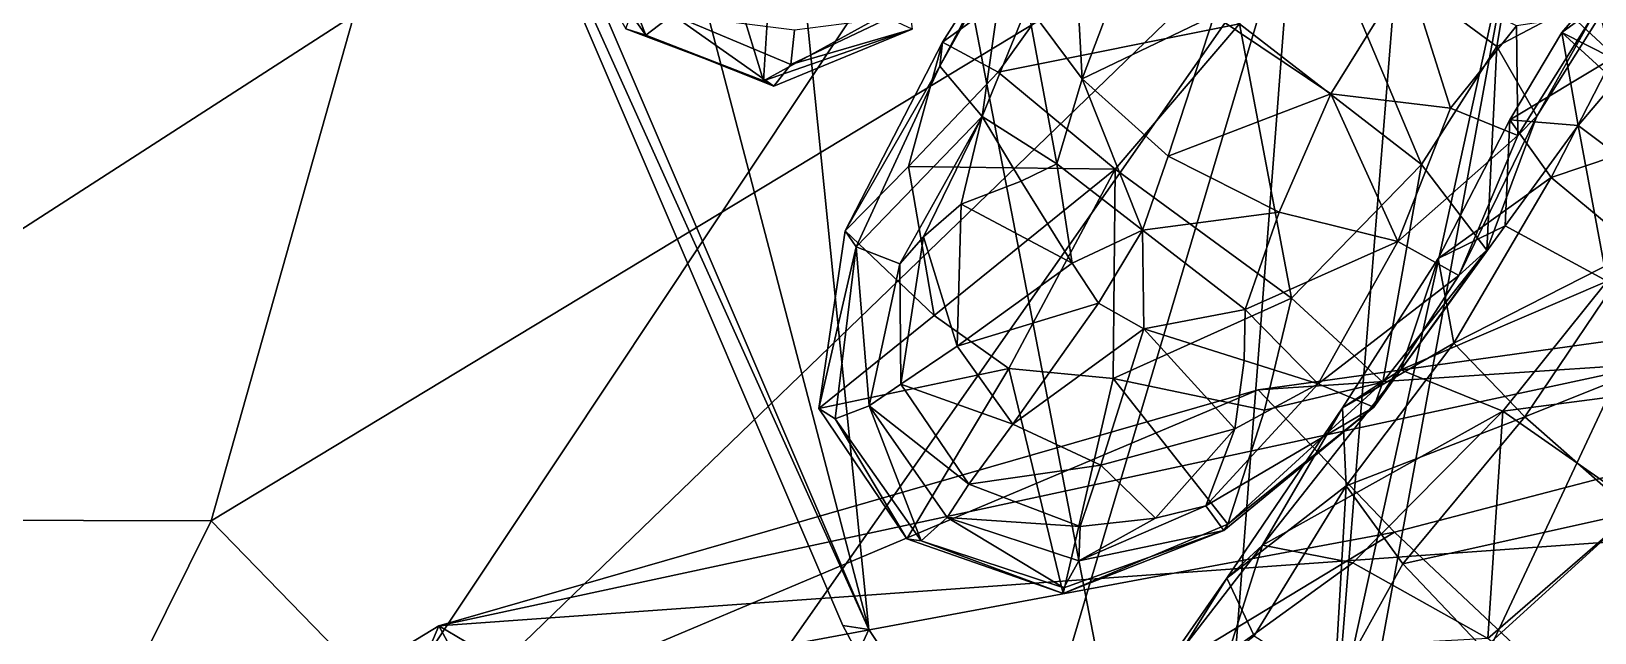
# Model space of a CAD drawing. Header units: metres. Extents: x -7.7 to 8, y -8.9 to 8.6.
# Drawn here: x -5.767 to -4.672, y 3.841 to 4.262 of the extents above; entities that cross this region are included whole.
import ezdxf

# ---------------------------------------------------------------- set-up
doc = ezdxf.new("R2010")
doc.units = ezdxf.units.M
doc.layers.add('LIBERTY', color=1, linetype='CONTINUOUS')

msp = doc.modelspace()

# ---------------------------------------------------------------- linework, layer by layer
at = {"layer": 'LIBERTY', "color": 7}
for points in [[(-7.53329, 8.63299, 0.068), (6.51222, 8.63299, 0.068), (-7.65053, -5.52977, 0.068)], [(-7.65053, -5.52977, 0.068), (6.51222, 8.63299, 0.068), (-7.53329, -5.64701, 0.068)], [(6.51222, 8.63299, 0.068), (6.62947, 8.51574, 0.068), (-7.53329, -5.64701, 0.068)], [(6.62947, 8.51574, 0.068), (6.51222, -5.64701, 0.068), (-7.53329, -5.64701, 0.068)], [(-7.53329, 8.51574, 1.70282), (-7.53329, -5.52977, 1.70282), (6.51222, -5.52977, 1.70282)], [(6.51222, 8.51574, 1.70282), (-7.53329, 8.51574, 1.70282), (6.51222, -5.52977, 1.70282)]]:
    msp.add_3dface(points, dxfattribs=at)
at = {"layer": 'LIBERTY', "color": 8}
for points in [[(-5.512, 5.10928, 1.70282), (-5.35184, 5.53956, 1.70282), (-5.18056, 3.84367, 1.70282)], [(-5.35185, 5.53955, 1.92482), (-5.512, 5.10928, 1.92482), (-5.18056, 3.84367, 1.92482)], [(-5.35185, 5.53955, 1.92482), (-4.96023, 3.51313, 1.92482), (-3.82003, 3.4006, 1.92482)], [(-5.35185, 5.53955, 1.92482), (-5.18056, 3.84367, 1.92482), (-4.96023, 3.51313, 1.92482)], [(-3.2276, 4.52227, 1.92482), (-5.35185, 5.53955, 1.92482), (-3.82003, 3.4006, 1.92482)], [(-4.96023, 3.51313, 1.70282), (-5.35184, 5.53956, 1.70282), (-3.82003, 3.4006, 1.70282)], [(-5.18056, 3.84367, 1.70282), (-5.35184, 5.53956, 1.70282), (-4.96023, 3.51313, 1.70282)], [(-5.35184, 5.53956, 1.70282), (-3.2276, 4.52227, 1.70282), (-3.82003, 3.4006, 1.70282)], [(-5.51248, 4.61822, 1.70282), (-5.512, 5.10928, 1.70282), (-5.18056, 3.84367, 1.70282)], [(-5.512, 5.10928, 1.92482), (-5.51248, 4.61822, 1.92482), (-5.18056, 3.84367, 1.92482)], [(-6.08822, 3.92079, 15.351), (-5.64074, 3.91975, 20.1209), (-5.31815, 5.06193, 15.1311)], [(-6.08822, 3.92079, 15.351), (-5.31815, 5.06193, 15.1311), (-4.9292, 4.66772, 15.0945)], [(-5.64074, 3.91975, 20.1209), (-4.83365, 4.4073, 19.7221), (-5.31815, 5.06193, 15.1311)], [(-4.8708, 3.56382, 8.24925), (-4.78265, 4.6605, 8.47914), (-4.24265, 4.90295, 6.21286)], [(-4.8708, 3.56382, 8.24925), (-4.24265, 4.90295, 6.21286), (-3.92957, 4.0846, 5.08707)], [(-4.83365, 4.4073, 19.7221), (-4.31845, 3.92952, 24.3225), (-4.17463, 4.71277, 19.5547)], [(-5.59447, 3.66798, 15.3332), (-6.08822, 3.92079, 15.351), (-4.9292, 4.66772, 15.0945)], [(-5.59447, 3.66798, 15.3332), (-4.9292, 4.66772, 15.0945), (-4.88325, 4.35498, 10.2029)], [(-4.72276, 4.37085, 9.36432), (-4.78265, 4.6605, 8.47914), (-4.8708, 3.56382, 8.24925)], [(-5.52292, 4.60299, 1.70282), (-5.51248, 4.61822, 1.70282), (-5.18056, 3.84367, 1.70282)], [(-5.18056, 3.84367, 1.92482), (-5.51248, 4.61822, 1.92482), (-5.52292, 4.60299, 1.90912)], [(-5.1987, 3.84647, 1.90912), (-5.52292, 4.60299, 1.70282), (-5.1987, 3.84647, 1.70282)], [(-5.1987, 3.84647, 1.90912), (-5.52292, 4.60299, 1.90912), (-5.52292, 4.60299, 1.70282)], [(-5.1987, 3.84647, 1.70282), (-5.52292, 4.60299, 1.70282), (-5.18056, 3.84367, 1.70282)], [(-5.18056, 3.84367, 1.92482), (-5.52292, 4.60299, 1.90912), (-5.1987, 3.84647, 1.90912)], [(-5.64074, 3.91975, 20.1209), (-5.37031, 3.64167, 23.4043), (-4.83365, 4.4073, 19.7221)], [(-5.37031, 3.64167, 23.4043), (-4.31845, 3.92952, 24.3225), (-4.83365, 4.4073, 19.7221)], [(-5.25418, 4.22737, 2.1778), (-5.35055, 4.2637, 2.16611), (-5.3053, 4.39417, 1.98031)], [(-5.24397, 4.39179, 1.98295), (-5.25418, 4.22737, 2.1778), (-5.3053, 4.39417, 1.98031)], [(-5.15279, 4.28324, 2.14576), (-5.25418, 4.22737, 2.1778), (-5.24397, 4.39179, 1.98295)], [(-4.96763, 3.25665, 9.35325), (-4.72276, 4.37085, 9.36432), (-4.8708, 3.56382, 8.24925)], [(-4.88325, 4.35498, 10.2029), (-4.72276, 4.37085, 9.36432), (-4.96763, 3.25665, 9.35325)], [(-5.59447, 3.66798, 15.3332), (-4.88325, 4.35498, 10.2029), (-5.23656, 3.16782, 10.1684)], [(-5.23656, 3.16782, 10.1684), (-4.88325, 4.35498, 10.2029), (-4.96763, 3.25665, 9.35325)], [(-5.13086, 4.23775, 2.21631), (-5.06495, 4.355, 2.13458), (-5.12884, 4.25458, 2.08998)], [(-5.13086, 4.23775, 2.21631), (-5.08343, 4.3276, 2.26926), (-5.06495, 4.355, 2.13458)], [(-5.12884, 4.25458, 2.08998), (-5.06495, 4.355, 2.13458), (-5.01713, 4.3351, 1.98896)], [(-5.03124, 4.22894, 2.481), (-5.03846, 4.36324, 2.46192), (-5.06948, 4.28008, 2.39153)], [(-5.03124, 4.22894, 2.481), (-4.99551, 4.32329, 2.56707), (-5.03846, 4.36324, 2.46192)], [(-5.33656, 4.25946, 2.27838), (-5.37106, 4.34669, 2.32846), (-5.39378, 4.34013, 2.26049)], [(-5.31791, 4.27361, 2.34014), (-5.37106, 4.34669, 2.32846), (-5.33656, 4.25946, 2.27838)], [(-4.86797, 4.34485, 1.9856), (-4.79374, 4.169, 2.0686), (-4.92104, 4.26733, 1.93372)], [(-4.72771, 4.33048, 2.0473), (-4.74093, 4.25152, 2.13682), (-4.86797, 4.34485, 1.9856)], [(-4.74093, 4.25152, 2.13682), (-4.79374, 4.169, 2.0686), (-4.86797, 4.34485, 1.9856)], [(-5.33656, 4.25946, 2.27838), (-5.39378, 4.34013, 2.26049), (-5.35055, 4.2637, 2.16611)], [(-5.12884, 4.25458, 2.08998), (-5.01713, 4.3351, 1.98896), (-5.08988, 4.23354, 1.95403)], [(-5.08988, 4.23354, 1.95403), (-5.01713, 4.3351, 1.98896), (-4.92104, 4.26733, 1.93372)], [(-5.10116, 4.20245, 2.33279), (-5.08343, 4.3276, 2.26926), (-5.13086, 4.23775, 2.21631)], [(-5.10116, 4.20245, 2.33279), (-5.06948, 4.28008, 2.39153), (-5.08343, 4.3276, 2.26926)], [(-4.93874, 4.27303, 2.61631), (-4.99551, 4.32329, 2.56707), (-5.03124, 4.22894, 2.481)], [(-4.65316, 4.29783, 2.1969), (-4.74093, 4.25152, 2.13682), (-4.72771, 4.33048, 2.0473)], [(-4.80375, 4.30431, 2.67783), (-4.93874, 4.27303, 2.61631), (-4.85724, 4.21824, 2.60238)], [(-4.7733, 4.20837, 2.62611), (-4.80375, 4.30431, 2.67783), (-4.85724, 4.21824, 2.60238)], [(-4.80375, 4.30431, 2.67783), (-4.7733, 4.20837, 2.62611), (-4.72731, 4.2659, 2.60995)], [(-4.65316, 4.29783, 2.1969), (-4.71306, 4.20265, 2.40873), (-4.74093, 4.25152, 2.13682)], [(-4.67309, 4.27412, 2.41076), (-4.71306, 4.20265, 2.40873), (-4.65316, 4.29783, 2.1969)], [(-4.66009, 4.24327, 2.59012), (-4.65493, 4.29102, 2.52909), (-4.69547, 4.26124, 2.37649)], [(-4.69547, 4.26124, 2.37649), (-4.65493, 4.29102, 2.52909), (-4.6718, 4.28881, 2.2852)], [(-5.15011, 4.26368, 2.26357), (-5.25418, 4.22737, 2.1778), (-5.15279, 4.28324, 2.14576)], [(-5.049, 4.16948, 2.4141), (-5.06948, 4.28008, 2.39153), (-5.10116, 4.20245, 2.33279)], [(-5.049, 4.16948, 2.4141), (-5.03124, 4.22894, 2.481), (-5.06948, 4.28008, 2.39153)], [(-4.69547, 4.26124, 2.37649), (-4.6718, 4.28881, 2.2852), (-4.65791, 4.22703, 2.16315)], [(-5.24703, 4.22369, 2.2889), (-5.31791, 4.27361, 2.34014), (-5.33656, 4.25946, 2.27838)], [(-5.23503, 4.23894, 2.34808), (-5.31791, 4.27361, 2.34014), (-5.24703, 4.22369, 2.2889)], [(-5.23503, 4.23894, 2.34808), (-5.23256, 4.26293, 2.36963), (-5.31791, 4.27361, 2.34014)], [(-5.23256, 4.26293, 2.36963), (-5.23503, 4.23894, 2.34808), (-5.16674, 4.27126, 2.34354)], [(-5.16674, 4.27126, 2.34354), (-5.23503, 4.23894, 2.34808), (-5.15011, 4.26368, 2.26357)], [(-4.97097, 4.17482, 2.52175), (-4.93874, 4.27303, 2.61631), (-5.03124, 4.22894, 2.481)], [(-4.85724, 4.21824, 2.60238), (-4.93874, 4.27303, 2.61631), (-4.97097, 4.17482, 2.52175)], [(-4.72731, 4.2659, 2.60995), (-4.72636, 4.18922, 2.54366), (-4.67309, 4.27412, 2.41076)], [(-4.67309, 4.27412, 2.41076), (-4.72636, 4.18922, 2.54366), (-4.71306, 4.20265, 2.40873)], [(-5.25418, 4.22737, 2.1778), (-5.33656, 4.25946, 2.27838), (-5.35055, 4.2637, 2.16611)], [(-5.24703, 4.22369, 2.2889), (-5.33656, 4.25946, 2.27838), (-5.25418, 4.22737, 2.1778)], [(-5.15011, 4.26368, 2.26357), (-5.24703, 4.22369, 2.2889), (-5.25418, 4.22737, 2.1778)], [(-5.23503, 4.23894, 2.34808), (-5.24703, 4.22369, 2.2889), (-5.15011, 4.26368, 2.26357)], [(-5.08988, 4.23354, 1.95403), (-4.92104, 4.26733, 1.93372), (-5.00815, 4.16566, 1.89869)], [(-4.92104, 4.26733, 1.93372), (-4.8847, 4.07536, 2.00174), (-5.00815, 4.16566, 1.89869)], [(-4.79374, 4.169, 2.0686), (-4.8847, 4.07536, 2.00174), (-4.92104, 4.26733, 1.93372)], [(-4.72731, 4.2659, 2.60995), (-4.7733, 4.20837, 2.62611), (-4.72636, 4.18922, 2.54366)], [(-4.73193, 4.20019, 2.40362), (-4.69547, 4.26124, 2.37649), (-4.68397, 4.19617, 2.19252)], [(-4.73193, 4.20019, 2.40362), (-4.66009, 4.24327, 2.59012), (-4.69547, 4.26124, 2.37649)], [(-4.68397, 4.19617, 2.19252), (-4.69547, 4.26124, 2.37649), (-4.65791, 4.22703, 2.16315)], [(-5.19694, 4.12258, 2.12227), (-5.12884, 4.25458, 2.08998), (-5.15264, 4.16749, 2.02453)], [(-5.19694, 4.12258, 2.12227), (-5.13086, 4.23775, 2.21631), (-5.12884, 4.25458, 2.08998)], [(-5.15264, 4.16749, 2.02453), (-5.12884, 4.25458, 2.08998), (-5.08988, 4.23354, 1.95403)], [(-4.74093, 4.25152, 2.13682), (-4.74788, 4.10904, 2.31085), (-4.79374, 4.169, 2.0686)], [(-4.71306, 4.20265, 2.40873), (-4.74788, 4.10904, 2.31085), (-4.74093, 4.25152, 2.13682)], [(-5.18925, 4.1113, 2.24742), (-5.13086, 4.23775, 2.21631), (-5.19694, 4.12258, 2.12227)], [(-5.18925, 4.1113, 2.24742), (-5.10116, 4.20245, 2.33279), (-5.13086, 4.23775, 2.21631)], [(-4.70292, 4.15977, 2.6034), (-4.66009, 4.24327, 2.59012), (-4.73193, 4.20019, 2.40362)], [(-4.70292, 4.15977, 2.6034), (-4.58994, 4.19783, 2.7078), (-4.66009, 4.24327, 2.59012)], [(-5.15264, 4.16749, 2.02453), (-5.08988, 4.23354, 1.95403), (-5.00815, 4.16566, 1.89869)], [(-4.98903, 4.12295, 2.4594), (-5.03124, 4.22894, 2.481), (-5.049, 4.16948, 2.4141)], [(-4.97097, 4.17482, 2.52175), (-5.03124, 4.22894, 2.481), (-4.98903, 4.12295, 2.4594)], [(-4.68397, 4.19617, 2.19252), (-4.65791, 4.22703, 2.16315), (-4.61649, 4.14535, 2.05767)], [(-4.85724, 4.21824, 2.60238), (-4.97097, 4.17482, 2.52175), (-4.8932, 4.13553, 2.51495)], [(-4.85724, 4.21824, 2.60238), (-4.8932, 4.13553, 2.51495), (-4.81029, 4.11516, 2.46992)], [(-4.7733, 4.20837, 2.62611), (-4.85724, 4.21824, 2.60238), (-4.81029, 4.11516, 2.46992)], [(-5.15868, 4.09953, 2.33665), (-5.10116, 4.20245, 2.33279), (-5.18925, 4.1113, 2.24742)], [(-5.15868, 4.09953, 2.33665), (-5.14231, 4.11834, 2.34772), (-5.10116, 4.20245, 2.33279)], [(-5.14231, 4.11834, 2.34772), (-5.11587, 4.14111, 2.36399), (-5.10116, 4.20245, 2.33279)], [(-5.11587, 4.14111, 2.36399), (-5.07382, 4.15715, 2.39122), (-5.10116, 4.20245, 2.33279)], [(-5.07382, 4.15715, 2.39122), (-5.049, 4.16948, 2.4141), (-5.10116, 4.20245, 2.33279)], [(-4.72636, 4.18922, 2.54366), (-4.7733, 4.20837, 2.62611), (-4.81029, 4.11516, 2.46992)], [(-4.71306, 4.20265, 2.40873), (-4.76755, 4.0913, 2.44328), (-4.74788, 4.10904, 2.31085)], [(-4.72636, 4.18922, 2.54366), (-4.76755, 4.0913, 2.44328), (-4.71306, 4.20265, 2.40873)], [(-4.78197, 4.10311, 2.40451), (-4.73193, 4.20019, 2.40362), (-4.73518, 4.12599, 2.22641)], [(-4.78197, 4.10311, 2.40451), (-4.70292, 4.15977, 2.6034), (-4.73193, 4.20019, 2.40362)], [(-4.73518, 4.12599, 2.22641), (-4.73193, 4.20019, 2.40362), (-4.68397, 4.19617, 2.19252)], [(-4.73518, 4.12599, 2.22641), (-4.68397, 4.19617, 2.19252), (-4.66383, 4.08743, 2.07503)], [(-4.64227, 4.10941, 2.71198), (-4.58994, 4.19783, 2.7078), (-4.70292, 4.15977, 2.6034)], [(-4.66383, 4.08743, 2.07503), (-4.68397, 4.19617, 2.19252), (-4.61649, 4.14535, 2.05767)], [(-4.72636, 4.18922, 2.54366), (-4.81029, 4.11516, 2.46992), (-4.76755, 4.0913, 2.44328)], [(-5.03814, 4.09986, 2.43139), (-5.049, 4.16948, 2.4141), (-5.07382, 4.15715, 2.39122)], [(-5.03814, 4.09986, 2.43139), (-4.98903, 4.12295, 2.4594), (-5.049, 4.16948, 2.4141)], [(-4.8932, 4.13553, 2.51495), (-4.97097, 4.17482, 2.52175), (-4.98903, 4.12295, 2.4594)], [(-4.79374, 4.169, 2.0686), (-4.82072, 4.01659, 2.18013), (-4.8847, 4.07536, 2.00174)], [(-4.74788, 4.10904, 2.31085), (-4.82072, 4.01659, 2.18013), (-4.79374, 4.169, 2.0686)], [(-5.19694, 4.12258, 2.12227), (-5.15264, 4.16749, 2.02453), (-5.13473, 4.06335, 2.01063)], [(-5.13473, 4.06335, 2.01063), (-5.15264, 4.16749, 2.02453), (-5.00815, 4.16566, 1.89869)], [(-5.08242, 4.02615, 2.01939), (-5.13473, 4.06335, 2.01063), (-5.00815, 4.16566, 1.89869)], [(-5.0095, 4.01916, 2.02435), (-5.08242, 4.02615, 2.01939), (-5.00815, 4.16566, 1.89869)], [(-4.8847, 4.07536, 2.00174), (-5.0095, 4.01916, 2.02435), (-5.00815, 4.16566, 1.89869)], [(-4.77098, 4.04392, 2.56674), (-4.70292, 4.15977, 2.6034), (-4.78197, 4.10311, 2.40451)], [(-4.64227, 4.10941, 2.71198), (-4.70292, 4.15977, 2.6034), (-4.77098, 4.04392, 2.56674)], [(-5.03814, 4.09986, 2.43139), (-5.07382, 4.15715, 2.39122), (-5.11587, 4.14111, 2.36399)], [(-5.11868, 4.04183, 2.40781), (-5.11587, 4.14111, 2.36399), (-5.14231, 4.11834, 2.34772)], [(-5.11868, 4.04183, 2.40781), (-5.03814, 4.09986, 2.43139), (-5.11587, 4.14111, 2.36399)], [(-4.8932, 4.13553, 2.51495), (-4.98903, 4.12295, 2.4594), (-4.9171, 4.06751, 2.45302)], [(-4.81029, 4.11516, 2.46992), (-4.8932, 4.13553, 2.51495), (-4.9171, 4.06751, 2.45302)], [(-4.80805, 4.02539, 2.17438), (-4.73518, 4.12599, 2.22641), (-4.66383, 4.08743, 2.07503)], [(-4.78197, 4.10311, 2.40451), (-4.73518, 4.12599, 2.22641), (-4.80805, 4.02539, 2.17438)], [(-5.21545, 3.99835, 2.1748), (-5.19694, 4.12258, 2.12227), (-5.13473, 4.06335, 2.01063)], [(-5.21545, 3.99835, 2.1748), (-5.18925, 4.1113, 2.24742), (-5.19694, 4.12258, 2.12227)], [(-5.15816, 4.01526, 2.38509), (-5.14231, 4.11834, 2.34772), (-5.15868, 4.09953, 2.33665)], [(-5.15816, 4.01526, 2.38509), (-5.11868, 4.04183, 2.40781), (-5.14231, 4.11834, 2.34772)], [(-5.01984, 4.07194, 2.44562), (-4.98903, 4.12295, 2.4594), (-5.03814, 4.09986, 2.43139)], [(-4.98795, 4.05403, 2.45044), (-4.98903, 4.12295, 2.4594), (-5.01984, 4.07194, 2.44562)], [(-4.9171, 4.06751, 2.45302), (-4.98903, 4.12295, 2.4594), (-4.98795, 4.05403, 2.45044)], [(-4.81029, 4.11516, 2.46992), (-4.9171, 4.06751, 2.45302), (-4.866, 4.01546, 2.40202)], [(-4.76755, 4.0913, 2.44328), (-4.81029, 4.11516, 2.46992), (-4.866, 4.01546, 2.40202)], [(-5.20409, 3.99099, 2.29957), (-5.18925, 4.1113, 2.24742), (-5.21545, 3.99835, 2.1748)], [(-5.20409, 3.99099, 2.29957), (-5.18032, 4.00025, 2.36783), (-5.18925, 4.1113, 2.24742)], [(-5.18032, 4.00025, 2.36783), (-5.15868, 4.09953, 2.33665), (-5.18925, 4.1113, 2.24742)], [(-4.74788, 4.10904, 2.31085), (-4.82704, 3.99925, 2.3012), (-4.82072, 4.01659, 2.18013)], [(-4.74788, 4.10904, 2.31085), (-4.76755, 4.0913, 2.44328), (-4.82704, 3.99925, 2.3012)], [(-4.72135, 3.9924, 2.66945), (-4.64227, 4.10941, 2.71198), (-4.77098, 4.04392, 2.56674)], [(-4.5664, 4.05456, 2.76221), (-4.64227, 4.10941, 2.71198), (-4.72135, 3.9924, 2.66945)], [(-5.18032, 4.00025, 2.36783), (-5.15816, 4.01526, 2.38509), (-5.15868, 4.09953, 2.33665)], [(-5.01984, 4.07194, 2.44562), (-5.03814, 4.09986, 2.43139), (-5.11868, 4.04183, 2.40781)], [(-4.84887, 3.99868, 2.31283), (-4.78197, 4.10311, 2.40451), (-4.80805, 4.02539, 2.17438)], [(-4.77098, 4.04392, 2.56674), (-4.78197, 4.10311, 2.40451), (-4.84887, 3.99868, 2.31283)], [(-4.35818, 4.08769, 25.1123), (-4.31845, 3.92952, 24.3225), (-5.48135, 3.84619, 24.1719)], [(-4.90793, 4.01137, 24.7029), (-4.35818, 4.08769, 25.1123), (-5.48135, 3.84619, 24.1719)], [(-4.26814, 4.05379, 25.2086), (-4.35818, 4.08769, 25.1123), (-4.90793, 4.01137, 24.7029)], [(-4.85327, 2.23981, 8.04599), (-4.8708, 3.56382, 8.24925), (-3.92957, 4.0846, 5.08707)], [(-4.76755, 4.0913, 2.44328), (-4.866, 4.01546, 2.40202), (-4.82704, 3.99925, 2.3012)], [(-4.85327, 2.23981, 8.04599), (-3.92957, 4.0846, 5.08707), (-3.99493, 2.9485, 4.16591)], [(-4.80805, 4.02539, 2.17438), (-4.66383, 4.08743, 2.07503), (-4.73668, 3.99646, 2.02718)], [(-4.66383, 4.08743, 2.07503), (-4.58161, 4.01679, 2.03042), (-4.73668, 3.99646, 2.02718)], [(-5.07981, 3.98722, 2.43217), (-5.01984, 4.07194, 2.44562), (-5.11868, 4.04183, 2.40781)], [(-4.98795, 4.05403, 2.45044), (-5.01984, 4.07194, 2.44562), (-5.07981, 3.98722, 2.43217)], [(-4.90348, 3.99708, 2.08141), (-5.0095, 4.01916, 2.02435), (-4.8847, 4.07536, 2.00174)], [(-4.82072, 4.01659, 2.18013), (-4.90348, 3.99708, 2.08141), (-4.8847, 4.07536, 2.00174)], [(-5.08242, 4.02615, 2.01939), (-5.21545, 3.99835, 2.1748), (-5.13473, 4.06335, 2.01063)], [(-4.9171, 4.06751, 2.45302), (-4.98795, 4.05403, 2.45044), (-4.91776, 4.03187, 2.43862)], [(-4.9171, 4.06751, 2.45302), (-4.91776, 4.03187, 2.43862), (-4.866, 4.01546, 2.40202)], [(-5.01821, 3.95869, 2.442), (-4.98795, 4.05403, 2.45044), (-5.07981, 3.98722, 2.43217)], [(-4.98795, 4.05403, 2.45044), (-5.01821, 3.95869, 2.442), (-4.92434, 3.98402, 2.42113)], [(-4.91776, 4.03187, 2.43862), (-4.98795, 4.05403, 2.45044), (-4.92434, 3.98402, 2.42113)], [(-4.81256, 3.91182, 24.8711), (-4.26814, 4.05379, 25.2086), (-4.90793, 4.01137, 24.7029)], [(-4.6814, 3.78843, 25.0468), (-4.26814, 4.05379, 25.2086), (-4.81256, 3.91182, 24.8711)], [(-4.64526, 3.92561, 2.7123), (-4.5664, 4.05456, 2.76221), (-4.72135, 3.9924, 2.66945)], [(-4.13023, 3.89394, 25.3471), (-4.26814, 4.05379, 25.2086), (-4.6814, 3.78843, 25.0468)], [(-5.07981, 3.98722, 2.43217), (-5.11868, 4.04183, 2.40781), (-5.15816, 4.01526, 2.38509)], [(-4.84642, 3.94415, 2.44208), (-4.77098, 4.04392, 2.56674), (-4.84887, 3.99868, 2.31283)], [(-4.72135, 3.9924, 2.66945), (-4.77098, 4.04392, 2.56674), (-4.84642, 3.94415, 2.44208)], [(-4.91776, 4.03187, 2.43862), (-4.92434, 3.98402, 2.42113), (-4.866, 4.01546, 2.40202)], [(-5.15391, 3.90702, 2.21311), (-5.21545, 3.99835, 2.1748), (-5.08242, 4.02615, 2.01939)], [(-5.04458, 3.86891, 2.22982), (-5.15391, 3.90702, 2.21311), (-5.08242, 4.02615, 2.01939)], [(-5.0095, 4.01916, 2.02435), (-5.04458, 3.86891, 2.22982), (-5.08242, 4.02615, 2.01939)], [(-4.92927, 3.91743, 2.19787), (-5.04458, 3.86891, 2.22982), (-5.0095, 4.01916, 2.02435)], [(-4.90348, 3.99708, 2.08141), (-4.92927, 3.91743, 2.19787), (-5.0095, 4.01916, 2.02435)], [(-4.82072, 4.01659, 2.18013), (-4.92927, 3.91743, 2.19787), (-4.90348, 3.99708, 2.08141)], [(-4.82704, 3.99925, 2.3012), (-4.92927, 3.91743, 2.19787), (-4.82072, 4.01659, 2.18013)], [(-4.90492, 3.90264, 2.13799), (-4.80805, 4.02539, 2.17438), (-4.73668, 3.99646, 2.02718)], [(-4.84887, 3.99868, 2.31283), (-4.80805, 4.02539, 2.17438), (-4.90492, 3.90264, 2.13799)], [(-4.73668, 3.99646, 2.02718), (-4.58161, 4.01679, 2.03042), (-4.64087, 3.9296, 1.97541)], [(-5.40575, 3.80155, 24.3427), (-4.90793, 4.01137, 24.7029), (-5.48135, 3.84619, 24.1719)], [(-4.81256, 3.91182, 24.8711), (-4.90793, 4.01137, 24.7029), (-5.40575, 3.80155, 24.3427)], [(-5.11059, 3.94532, 2.40752), (-5.15816, 4.01526, 2.38509), (-5.18032, 4.00025, 2.36783)], [(-5.11059, 3.94532, 2.40752), (-5.07981, 3.98722, 2.43217), (-5.15816, 4.01526, 2.38509)], [(-4.866, 4.01546, 2.40202), (-4.92434, 3.98402, 2.42113), (-4.94454, 3.93026, 2.38908)], [(-4.866, 4.01546, 2.40202), (-4.94454, 3.93026, 2.38908), (-4.82704, 3.99925, 2.3012)], [(-5.15391, 3.90702, 2.21311), (-5.20409, 3.99099, 2.29957), (-5.21545, 3.99835, 2.1748)], [(-5.14393, 3.90576, 2.32677), (-5.18032, 4.00025, 2.36783), (-5.20409, 3.99099, 2.29957)], [(-5.12564, 3.92214, 2.38791), (-5.18032, 4.00025, 2.36783), (-5.14393, 3.90576, 2.32677)], [(-5.12564, 3.92214, 2.38791), (-5.11059, 3.94532, 2.40752), (-5.18032, 4.00025, 2.36783)], [(-4.94454, 3.93026, 2.38908), (-4.93206, 3.91288, 2.31426), (-4.82704, 3.99925, 2.3012)], [(-4.82704, 3.99925, 2.3012), (-4.93206, 3.91288, 2.31426), (-4.92927, 3.91743, 2.19787)], [(-4.92985, 3.87973, 2.2727), (-4.84887, 3.99868, 2.31283), (-4.90492, 3.90264, 2.13799)], [(-4.84642, 3.94415, 2.44208), (-4.84887, 3.99868, 2.31283), (-4.92985, 3.87973, 2.2727)], [(-4.90492, 3.90264, 2.13799), (-4.73668, 3.99646, 2.02718), (-4.84172, 3.89043, 1.99611)], [(-4.84172, 3.89043, 1.99611), (-4.73668, 3.99646, 2.02718), (-4.74722, 3.83731, 1.93408)], [(-4.73668, 3.99646, 2.02718), (-4.64087, 3.9296, 1.97541), (-4.74722, 3.83731, 1.93408)], [(-5.14393, 3.90576, 2.32677), (-5.20409, 3.99099, 2.29957), (-5.15391, 3.90702, 2.21311)], [(-5.01821, 3.95869, 2.442), (-5.07981, 3.98722, 2.43217), (-5.11059, 3.94532, 2.40752)], [(-4.92434, 3.98402, 2.42113), (-5.01821, 3.95869, 2.442), (-4.97976, 3.92162, 2.40534)], [(-4.92434, 3.98402, 2.42113), (-4.97976, 3.92162, 2.40534), (-4.94454, 3.93026, 2.38908)], [(-4.80685, 3.88975, 2.53663), (-4.72135, 3.9924, 2.66945), (-4.84642, 3.94415, 2.44208)], [(-4.64526, 3.92561, 2.7123), (-4.72135, 3.9924, 2.66945), (-4.80685, 3.88975, 2.53663)], [(-5.0326, 3.91578, 2.41875), (-5.01821, 3.95869, 2.442), (-5.11059, 3.94532, 2.40752)], [(-5.01821, 3.95869, 2.442), (-5.0326, 3.91578, 2.41875), (-4.97976, 3.92162, 2.40534)], [(-5.0326, 3.91578, 2.41875), (-5.11059, 3.94532, 2.40752), (-5.12564, 3.92214, 2.38791)], [(-4.91087, 3.83927, 2.3928), (-4.84642, 3.94415, 2.44208), (-4.92985, 3.87973, 2.2727)], [(-4.85459, 3.80334, 2.4713), (-4.84642, 3.94415, 2.44208), (-4.91087, 3.83927, 2.3928)], [(-4.85459, 3.80334, 2.4713), (-4.80685, 3.88975, 2.53663), (-4.84642, 3.94415, 2.44208)], [(-5.48135, 3.84619, 24.1719), (-4.31845, 3.92952, 24.3225), (-5.37031, 3.64167, 23.4043)], [(-4.97976, 3.92162, 2.40534), (-5.03345, 3.89168, 2.39756), (-4.94454, 3.93026, 2.38908)], [(-4.94454, 3.93026, 2.38908), (-5.03345, 3.89168, 2.39756), (-4.93206, 3.91288, 2.31426)], [(-4.64087, 3.9296, 1.97541), (-4.65212, 3.7563, 2.04248), (-4.74722, 3.83731, 1.93408)], [(-6.52999, 2.70299, 15.6167), (-6.08822, 3.92079, 15.351), (-5.59447, 3.66798, 15.3332)], [(-6.08152, 3.033, 20.8078), (-5.64074, 3.91975, 20.1209), (-6.08822, 3.92079, 15.351)], [(-6.08152, 3.033, 20.8078), (-5.37031, 3.64167, 23.4043), (-5.64074, 3.91975, 20.1209)], [(-5.04399, 3.8728, 2.34142), (-5.12564, 3.92214, 2.38791), (-5.14393, 3.90576, 2.32677)], [(-5.03345, 3.89168, 2.39756), (-5.12564, 3.92214, 2.38791), (-5.04399, 3.8728, 2.34142)], [(-5.03345, 3.89168, 2.39756), (-5.0326, 3.91578, 2.41875), (-5.12564, 3.92214, 2.38791)], [(-4.93206, 3.91288, 2.31426), (-5.04458, 3.86891, 2.22982), (-4.92927, 3.91743, 2.19787)], [(-4.97976, 3.92162, 2.40534), (-5.0326, 3.91578, 2.41875), (-5.03345, 3.89168, 2.39756)], [(-4.75033, 3.8303, 2.56511), (-4.64526, 3.92561, 2.7123), (-4.80685, 3.88975, 2.53663)], [(-4.66861, 3.80285, 2.5732), (-4.64526, 3.92561, 2.7123), (-4.75033, 3.8303, 2.56511)], [(-5.23744, 3.65463, 24.65), (-4.81256, 3.91182, 24.8711), (-5.40575, 3.80155, 24.3427)], [(-4.6814, 3.78843, 25.0468), (-4.81256, 3.91182, 24.8711), (-5.23744, 3.65463, 24.65)], [(-5.04458, 3.86891, 2.22982), (-5.14393, 3.90576, 2.32677), (-5.15391, 3.90702, 2.21311)], [(-4.93206, 3.91288, 2.31426), (-5.04399, 3.8728, 2.34142), (-5.04458, 3.86891, 2.22982)], [(-5.03345, 3.89168, 2.39756), (-5.04399, 3.8728, 2.34142), (-4.93206, 3.91288, 2.31426)], [(-5.04399, 3.8728, 2.34142), (-5.14393, 3.90576, 2.32677), (-5.04458, 3.86891, 2.22982)], [(-4.99517, 3.78584, 2.17076), (-4.90492, 3.90264, 2.13799), (-4.92884, 3.8274, 2.06991)], [(-4.99517, 3.78584, 2.17076), (-4.92985, 3.87973, 2.2727), (-4.90492, 3.90264, 2.13799)], [(-4.92884, 3.8274, 2.06991), (-4.90492, 3.90264, 2.13799), (-4.84172, 3.89043, 1.99611)], [(-4.92884, 3.8274, 2.06991), (-4.84172, 3.89043, 1.99611), (-4.74722, 3.83731, 1.93408)], [(-4.75033, 3.8303, 2.56511), (-4.80685, 3.88975, 2.53663), (-4.85459, 3.80334, 2.4713)], [(-4.20026, 3.73352, 25.4226), (-4.13023, 3.89394, 25.3471), (-4.6814, 3.78843, 25.0468)], [(-4.99736, 3.77166, 2.30204), (-4.92985, 3.87973, 2.2727), (-4.99517, 3.78584, 2.17076)], [(-4.99736, 3.77166, 2.30204), (-4.91087, 3.83927, 2.3928), (-4.92985, 3.87973, 2.2727)], [(-5.48135, 3.84619, 24.1719), (-5.49323, 3.81817, 24.0546), (-5.85615, 3.61848, 23.6168)], [(-5.40575, 3.80155, 24.3427), (-5.48135, 3.84619, 24.1719), (-5.85615, 3.61848, 23.6168)], [(-5.49323, 3.81817, 24.0546), (-5.48135, 3.84619, 24.1719), (-5.37031, 3.64167, 23.4043)], [(-5.1987, 3.84647, 1.90912), (-5.1987, 3.84647, 1.70282), (-5.18812, 3.82695, 1.70282)], [(-5.18812, 3.82695, 1.90912), (-5.1987, 3.84647, 1.90912), (-5.18812, 3.82695, 1.70282)], [(-5.1987, 3.84647, 1.70282), (-5.18056, 3.84367, 1.70282), (-5.18812, 3.82695, 1.70282)], [(-5.18056, 3.84367, 1.92482), (-5.1987, 3.84647, 1.90912), (-5.18812, 3.82695, 1.90912)], [(-5.18812, 3.82695, 1.70282), (-5.18056, 3.84367, 1.70282), (-4.96023, 3.51313, 1.70282)], [(-4.96023, 3.51313, 1.92482), (-5.18056, 3.84367, 1.92482), (-5.18812, 3.82695, 1.90912)]]:
    msp.add_3dface(points, dxfattribs=at)

doc.saveas('drawing.dxf')
